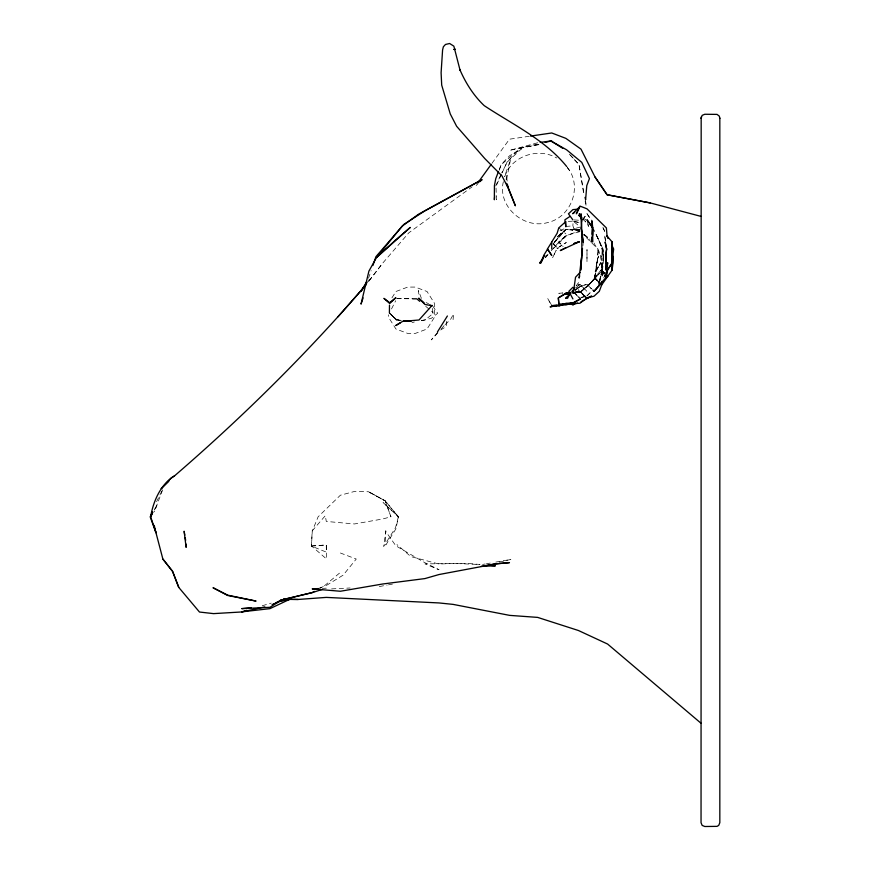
<?xml version="1.0" encoding="UTF-8"?>
<svg xmlns="http://www.w3.org/2000/svg" width="870" height="870" viewBox="0 0 870 870"><rect width="100%" height="100%" fill="white"/><g stroke="black" fill="none" stroke-linecap="round" stroke-linejoin="round"><path stroke-width="0.65" stroke-dasharray="4.35 3.26" d="M580.442 226.983L574.037 228.756L572.884 225.83L573.091 221.176L568.251 221.371M311.493 545.936L326.293 544.968L326.446 558.942L311.493 545.936L312.265 531.059L318.137 516.791L340.387 495.215L354.471 491.474L368.565 491.757L385.258 500.87L398.329 516.758L396.013 528.688L385.867 544.968L385.345 530.874L395.839 545.805L424.93 562.716L439.013 569.73L424.93 563.89L467.201 563.39L480.012 564.478L453.107 563.423L439.013 564.064L410.836 556.572L396.97 544.609M311.395 546.099L326.293 544.968L326.293 552.102L311.395 546.099L312.199 530.874L325.304 515.692L326.293 521.445L354.471 523.957L382.659 518.998L390.924 516.791L385.258 500.87L368.565 491.757L385.236 500.902L398.395 516.856L395.535 527.644L383.626 546.588L385.867 530.874M506.177 179.742L506.46 174.957L507.134 181.101M453.063 319.649L453.564 313.94L450.519 319.507L442.841 326.826M582.889 245.851L583.248 242.012L582.943 244.568M446.767 321.291L446.147 326.598L440.677 329.98M503.36 181.678C497.227 206.603 524.088 229.756 548.1 222.437C571.362 217.011 582.693 186.332 567.468 167.605M604.954 273.996L601.268 270.32C605.618 257.313 602.062 243.97 594.96 232.779M604.367 273.365C597.407 267.308 607.249 255.954 602.105 248.135L603.323 256.095L602.975 249.048L593.829 229.68M506.557 179.481L510.516 159.591L504.578 176.566M599.473 282.076L601.888 270.189L600.865 256.095L598.005 249.048L583.737 235.041M604.617 273.528L601.3 270.342L606.52 275.355L601.3 270.342L602.823 263.142L601.833 270.809L588.49 285.534L580.812 291.928L572.884 293.571L580.333 291.559L586.804 298.106M599.539 282.239L601.746 271.842L598.419 284.283M601.268 270.32C603.649 269.624 603.345 259.456 603.399 256.095L601.833 270.809L588.479 285.534L600.952 270.059L588.49 285.534M598.875 284.283L602.497 270.189L602.714 277.236L600.92 256.095L593.731 242.502M599.778 283.294L594.384 277.432L596.428 270.189L598.299 249.048L596.439 270.189L594.428 277.443L600.855 284.077M600.039 282.978L594.264 277.508L596.439 270.189L600.898 262.936L596.244 270.189L594.428 277.443L600.844 283.794M545.447 257.4L546.197 255.019M368.467 281.684L369.293 279.194M368.532 278.183L371.142 270.581M162.647 489.821L154.305 511.832M495.704 185.984L501.174 173.978M499.369 169.226L501.174 164.528L509.472 155.85L521.543 148.803L507.33 161.918L501.794 172.771M499.097 170.4L501.446 164.528L520.195 148.194L539.911 144.192M504.774 176.588C511.506 155.947 538.345 147.106 556.724 157.992M501.588 174.065L495.976 186.343L496.465 199.741L495.922 195.891M502.153 172.836L507.199 161.798L520.195 148.194L539.911 144.463M556.115 250.419L552.722 257.411L556.158 250.527M603.715 277.889L604.857 275.529M156.578 501.707L163.082 488.603M391.511 308.937L395.709 300.705M154.381 510.037L157.535 504.404L154.186 510.037M391.946 297.823L395.926 291.504L407.726 287.078L415.262 287.078L427.05 291.504L434.347 303.086L434.347 317.419L427.05 329.001L415.262 333.428L407.726 333.428L395.926 329.001L388.64 317.419L388.64 314.81M582.704 219.838L586.956 213.65L591.915 220.871M582.661 219.838L586.956 213.65L591.034 219.838M576.027 286.056L578.398 282.75L576.31 285.741M491.952 163.353L509.472 139.189L529.286 136.275M369.032 280.912L382.68 263.186L408.835 232.79L472.062 186.865M368.989 280.912L382.68 263.186M545.512 257.661L548.024 254.671M437.697 332.329L431.313 339.887L437.893 332.775M553.505 243.611L565.837 229.365L579.931 229.484L565.837 229.43L559.084 235.357M441.242 328.925L446.266 323.151M546.132 256.498L547.817 254.584M551.21 250.734L558.844 242.088L566.533 235.074L558.812 242.034L563.151 246.634M554.679 241.838L565.837 229.386L572.884 230.245L565.837 229.452L556.789 237.543L565.837 229.386L553.407 243.154L565.837 229.365L557.703 236.509M476.184 185.473L478.076 183.559M586.978 296.039L591.633 291.363M574.722 291.939L580.605 291.961L595.167 278.628L600.724 283.979L595.156 278.607L580.812 291.939L572.079 292.929L580.812 291.939L595.156 278.607L594.232 277.476L600.028 282.935M586.978 295.756L591.643 291.189M553.146 248.776L567.11 235.226L579.931 230.833M595.167 278.628L580.605 291.961L578.202 289.753L585.532 297.703M576.005 287.937L579.942 284.316L586.869 291.265L579.942 284.316L576.418 285.817L579.975 284.37L575.983 287.981M339.452 573.145L324.358 585.88L319.942 588.327M575.233 290.286L581.628 285.447L575.429 290.243M432.444 308.361L433.053 313.483L424.93 320.116L421.406 320.432M558.42 247.515L566.326 242.491L559.519 246.688M559.965 230.844L565.837 227.929M319.225 588.163L326.293 585.51L343.128 575.157L356.254 559.051L340.387 553.005M579.55 298.258L584.499 296.779M262.251 605.759L271.212 603.095M412.021 322.661L414.359 321.987M537.649 142.767L509.461 150.423L539.846 143.55M585.695 296.094L579.3 297.812L574.222 292.712M579.931 231.659L567.022 235.259L558.812 242.034L563.129 246.362M499.293 562.15L510.864 559.421L495.432 562.161M379.287 586.554L387.172 585.086M388.488 584.836L392.435 584.107M482.578 564.445L485.145 563.988M486.428 563.76L490.288 563.075M572.427 292.69L580.333 291.559L585.238 296.518M575.266 292.048L580.04 291.493L585.586 297.714M421.406 320.617L431.226 318.366L437.686 313.276L432.923 306.349M565.837 226.483L572.884 225.83M562.77 292.962L558.79 293.31L562.64 293.038M322.455 588.37L326.293 588.174M331.59 588.903L350.142 587.989M396.905 298.356L412.391 298.475M396.753 298.649L412.804 298.801M574.167 219.936L579.3 220.251M389.401 313.026L396.002 319.507L400.156 320.269M396.524 319.747L391.174 314.701L395.98 319.507L402.603 320.66M573.471 221.437L579.931 222.676L573.091 221.176L579.387 226.156M579.931 231.094L572.884 229.441L579.931 231.126L572.797 227.853L579.931 231.311M426.148 302.619L428.562 303.663M594.384 277.432L599.147 282.054M584.161 234.965L589.447 239.098M583.857 234.324L589.74 239.174M425.734 306.36L432.662 312.102L433.053 313.483M583.868 234.171L589.784 239.163M558.855 227.918L565.837 233.834M605.498 277.236L601.736 270.592L606.303 274.855M389.358 312.83L396.622 319.66M591.219 288.699L586.989 284.305L579.931 286.35L574.907 289.906L579.931 286.621L586.989 284.305L591.861 289.025M583.107 219.457L585.814 222.024L582.585 217.837M553.777 244.535L556.235 246.884M573.743 292.168L578.8 297.203M594.906 278.139L596.428 270.189L600.702 262.686L596.189 270.189L594.895 277.66L600.811 284.033M391.272 314.733L396.002 319.507M585.303 296.605L580.366 291.58L586.075 297.42M601.736 270.592L604.313 273.234M552.961 243.752L555.56 246.449M569.35 154.186L578.952 164.528L583.824 192.694M570.318 155.067L573.798 158.851M574.657 159.797L579.007 164.528L583.89 195.043M553.342 243.817L557.289 248.254M567.251 167.605L569.665 170.672L567.436 167.573M551.373 304.75L547.654 298.366L550.982 304.609M602.997 227.733L604.748 231.235M602.997 227.777L604.748 231.409M421.406 298.366L418.448 290.515L419.144 297.062M385.236 500.902L390.924 516.791M587.391 221.97L588.751 227.918L587.946 224.329M585.118 201.013L586.217 206.146M585.293 199.741L586.456 206.146M587 249.668L586.978 261.652L587 249.668M602.29 249.048L601.692 256.628L602.953 249.048L596.385 234.965L602.29 249.048M596.755 263.142L595.2 271.679L598.473 256.095L596.755 263.142M399.95 320.367L396.089 319.975L399.95 320.421M586.075 220.056L582.867 217.957L586.065 220.056M397.492 515.519L383.061 502.555L398.395 516.856L397.492 515.519M603.323 256.095L602.105 248.135L603.301 256.095M605.531 241.371L604.628 234.965L605.52 241.371"/><path stroke-width="1.3" d="M551.743 249.048L551.765 242.045L547.393 249.048L551.743 255.486L547.643 249.048L543.88 255.106L540.672 263.142L543.413 257.988M389.401 313.026L389.488 305.142M592.72 229.201L592.568 242.012L592.013 220.871L592.731 227.918L586.989 219.805L592.959 227.918L592.677 234.965L591.295 242.012L591.687 238.162M581.356 227.918L581.062 213.824L581.53 217.348M612.817 256.095L612.067 270.189L613.002 263.142L612.741 256.095L612.067 270.189L601.703 284.914L599.299 291.33L594.014 296.202L586.75 298.138L591.6 296.072L581.062 301.705M581.628 220.871L581.932 256.095L582.411 250.973M612.045 260.587L612.447 254.181M186.321 544.207L186.115 547.371L184.125 531.222L184.788 535.126M581.606 257.379L580.703 270.189L582.476 248.418M494.595 197.24L494.356 199.741L494.421 185.647L495.769 178.622L498.466 171.575M592.078 234.324L592.6 229.201M581.541 257.389L579.094 278.085L579.714 275.866M612.056 261.859L613.665 249.048L611.838 245.427M573.558 291.33L575.538 277.236L580.062 272.397M701.046 118.461L702.144 115.362L704.798 114.264L717.043 114.394L719.327 116.145L719.827 118.461M701.176 117.048L701.046 822.694L702.144 825.391L704.798 826.5L717.043 826.369L718.729 825.391L719.827 822.694L719.827 118.026M611.893 263.142L607.728 269.613L606.172 277.236L594.003 291.319L592.829 289.971M606.771 266.47L607.717 262.74L606.172 277.236L605.944 272.538M363.094 297.888L361.028 304.119L368.913 271.125L376.492 257.542L402.06 226.243L418.513 214.237L481.871 179.731L479.968 181.645M372.893 265.524L375.938 256.661L403.8 224.427L424.93 210.812L481.871 179.731L477.51 182.896M152.631 511.767L150.662 516.791L155.98 532.744L162.875 559.062L172.554 571.318L178.785 587.239M567.544 298.366L570.318 292.309M594.003 291.319L600.865 283.892L601.986 281.434M151.858 514.54L150.597 516.791C153.435 500.968 160.406 484.655 174.533 475.868C242.741 416.969 307.143 353.492 365.813 285.088L337.908 316.897M152.848 512.289L150.173 516.791L155.98 532.744L154.208 525.382M361.006 291.341L366.89 281.478M551.7 242.023L557.104 233.345L558.768 227.896L565.837 221.567L565.837 226.766L564.869 219.805L569.872 216.51M437.403 332.014L447.387 315.984M544.511 255.921L539.607 263.142L541.575 261.315M607.728 269.613L612.132 263.142L612.23 242.012L607.086 236.161L606.379 227.918L586.978 208.822L579.931 206.059L576.353 213.824L579.899 206.592L572.645 213.705L574.733 212.367M360.93 291.341L367.02 282.511M478.424 182.037L491.158 164.452M574.874 287.687L572.003 291.602L573.993 289.797M432.107 305.381L419.003 319.997L403.8 321.269L411.477 320.986M574.787 303.054L572.884 304.978L574.689 303.38M572.884 287.296L568.86 291.33L572.917 298.921M570.165 293.973L565.63 298.377L569.502 295.115M168.813 481.327L161.2 488.603L171.303 477.815L174.533 475.868M389.706 302.608L395.85 297.703L389.706 303.521L383.92 298.366L388.738 301.901M400.341 322.824L395.741 325.543L403.8 320.682L406.355 320.693M570.829 293.038L565.837 293.581L558.322 297.91L559.073 305.903L565.837 304.054L572.884 304.478L577.582 303.108M314.418 591.393L312.199 592.611L281.369 600.039L275.649 602.921M566.022 247.548L560.302 250.571L579.398 241.697L574.156 243.469M565.837 304.054L558.79 304.293L565.837 304.989L572.884 302.934L580.486 298.91L572.884 303.184L565.837 303.228M290.765 598.821L269.928 608.652L241.751 611.86L246.873 610.338M701.046 723.264L607.597 644.039L578.409 630.5L537.649 617.395L509.635 615.373L453.107 604.389L439.013 602.943L326.293 597.396L298.116 599.463L284.022 599.332L272.277 604.715L284.022 599.332L312.199 592.611L322.455 589.381M573.972 243.535L579.398 241.697M284.153 600.05L281.608 600.898L291.765 599.082M570.861 292.657L565.837 294.223L569.774 293.255M280.183 600.43L284.022 599.278L298.116 599.463M284.022 599.332L281.369 600.039L269.928 607.325L241.751 608.63L251.147 607.684M545.131 142.354L551.743 140.853L540.216 142.419M264.806 606.923L241.751 611.958L213.574 613.622L199.48 612.034L178.611 587.239L172.554 571.318L162.875 559.062M557.79 305.337L550.068 306.871L564.521 304.087M562.39 304.478L564.684 304.054M568.186 303.673L572.884 302.934M530.602 136.079L551.743 132.969L565.826 138.352L580.997 149.129L595.026 177.012L607.075 194.76L650.368 202.96L701.046 216.402M569.774 292.798L565.837 293.31L570.535 293.484L565.837 293.212L558.322 297.91L559.073 305.903L551.504 305.674L556.713 305.011M561.933 304.337L564.532 304M568.404 303.75L573.526 303.162M577.582 209.235L572.884 209.616L568.458 213.824L572.884 219.892M568.404 303.902L579.931 303.238L586.804 298.106L586.13 297.442M318.605 588.566L312.199 588.892L340.387 591.252L382.659 583.998L424.93 578.583L439.013 574.537L495.378 563.956L509.472 562.629L495.378 563.825L481.284 566.316L495.378 565.848L491.539 565.511M565.837 293.581L570.535 293.581M412.804 298.801L416.817 298.834L419.786 301.346M568.186 304.054L572.884 304.478M650.368 202.96L607.097 194.739L595.026 177.012M429.736 305.044L432.14 305.794L424.93 304.446L418.709 298.171L424.049 302.76M557.289 248.254L557.877 248.45M562.683 148.281L551.743 141.44L566.577 149.792L581.791 162.385L589.447 178.622L586.771 185.647L585.619 199.741L585.021 197.392M580.736 216.565L578.593 215.162L581.301 217.739M578.8 297.203L579.3 297.801M580.964 215.738L579.355 213.65L582.008 220.871M600.865 283.892L601.703 284.914M566.74 166.583C545.044 139.711 512.539 124.41 484.209 105.64C473.552 95.548 465.613 82.944 459.828 69.524L460.078 70.274L453.857 46.164L449.638 43.5L445.494 44.457L443.374 46.752L442.591 49.949L441.101 72.732L441.699 85.129L450.258 113.926L456.619 126.27L484.786 158.558L502.023 175.968L507.797 187.246L515.388 205.809L506.525 183.374L507.797 187.246L507.536 184.788M607.39 276.192L607.728 276.758L607.216 275.714M607.075 236.259L608.239 238.423M607.075 235.911L608.239 238.249M185.223 537.714L185.669 540.313M612.491 249.048L612.23 242.012L611.882 261.968M606.357 263.142L606.107 270.189L606.009 256.095L606.357 263.142M606.597 249.048L605.694 256.095L606.651 249.048L605.161 242.012L606.597 249.048M395.132 240.435L376.492 257.542L410.259 227.451L395.132 240.435M455.075 49.242L453.988 49.481L455.075 49.242M255.845 601.039L227.668 595.493L213.019 587.729L227.668 595.134L255.845 601.039M583.183 242.012L581.214 227.918L583.183 242.012"/></g></svg>
